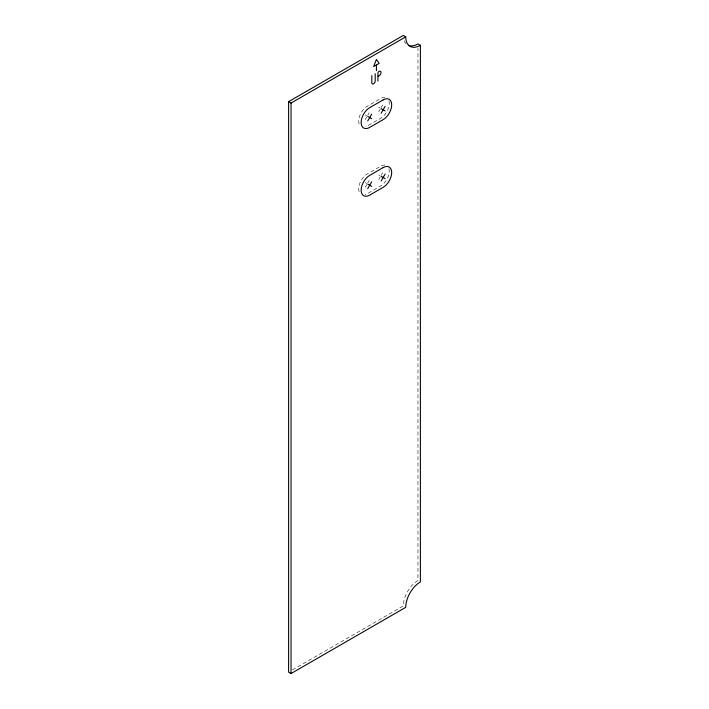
<?xml version="1.0" encoding="UTF-8"?>
<svg xmlns="http://www.w3.org/2000/svg" width="709" height="709" viewBox="0 0 709 709"><rect width="100%" height="100%" fill="white"/><g stroke="black" fill="none" stroke-linecap="round" stroke-linejoin="round"><path stroke-width="0.53" stroke-dasharray="3.54 2.66" d="M365.277 119.546L366.757 116.976M367.749 115.275L369.229 112.704M378.721 111.783L380.201 109.221M381.185 107.511L382.665 104.95M365.277 187.256L366.757 184.695M367.749 182.984L369.229 180.423M378.721 179.501L380.201 176.931M381.185 175.22L382.665 172.659M292.427 669.934L403.297 605.92A20.729 11.973 -60 0 1 417.956 580.529L417.956 48.336M378.721 107.227L380.033 107.99M365.277 114.982L366.597 115.744M378.721 174.937L380.033 175.699M365.277 182.7L366.597 183.454M406.097 43.79A20.729 11.973 -60 0 1 403.793 39.553M388.949 168.751A12.097 6.984 -60 0 1 380.689 185.953L367.253 193.717A12.097 6.984 -60 0 1 365.038 194.656M384.969 165.055A12.097 6.984 -60 0 0 380.689 166.207L367.253 173.962A12.097 6.984 -60 0 0 359.844 193.052M388.949 101.041A12.097 6.984 -60 0 1 380.689 118.243L367.253 125.998A12.097 6.984 -60 0 1 365.764 126.707M384.969 97.346A12.097 6.984 -60 0 0 380.689 98.489L367.253 106.253A12.097 6.984 -60 0 0 359.844 125.342"/><path stroke-width="1.06" d="M367.723 120.955L371.667 114.122M381.158 113.192L385.111 106.359M367.723 188.665L371.667 181.832M381.158 180.91L385.111 174.068M288.607 101.662L403.297 35.45L405.734 36.859A20.729 11.973 -60 0 0 420.393 45.323L420.393 581.938A20.729 11.973 -60 0 0 405.734 607.338L291.044 673.55L288.607 672.141L288.607 101.662L291.044 103.08L405.734 36.859M376.222 65.077L373.652 66.566L376.417 59.432L379.182 63.367L376.417 64.971L376.417 70.714M378.119 76.342L379.12 75.766A2.668 1.542 -60 0 0 381.008 72.495A2.668 1.542 -60 0 0 379.12 71.414L378.836 71.574A1.294 0.744 -60 0 0 377.924 73.16L377.924 81.136M420.393 45.323L417.956 43.914A20.729 11.973 -60 0 1 408.419 45.349M381.158 108.637L385.111 110.914M367.723 116.4L371.667 118.678M381.158 176.346L385.111 178.633M367.723 184.11L371.667 186.387M375.203 73.674L375.203 80.844A2.393 1.383 -60 0 1 373.519 83.777A2.393 1.383 -60 0 1 371.826 82.802L371.826 75.624M291.044 103.08L291.044 673.55M383.135 99.907L369.699 107.662A12.097 6.984 -60 0 0 361.147 122.471A12.097 6.984 -60 0 0 369.699 127.407L383.135 119.653A12.097 6.984 -60 0 0 391.687 104.843A12.097 6.984 -60 0 0 383.135 99.907M383.135 167.616L369.699 175.371A12.097 6.984 -60 0 0 361.147 190.189A12.097 6.984 -60 0 0 369.699 195.126L383.135 187.362A12.097 6.984 -60 0 0 391.687 172.553A12.097 6.984 -60 0 0 383.135 167.616"/></g></svg>
